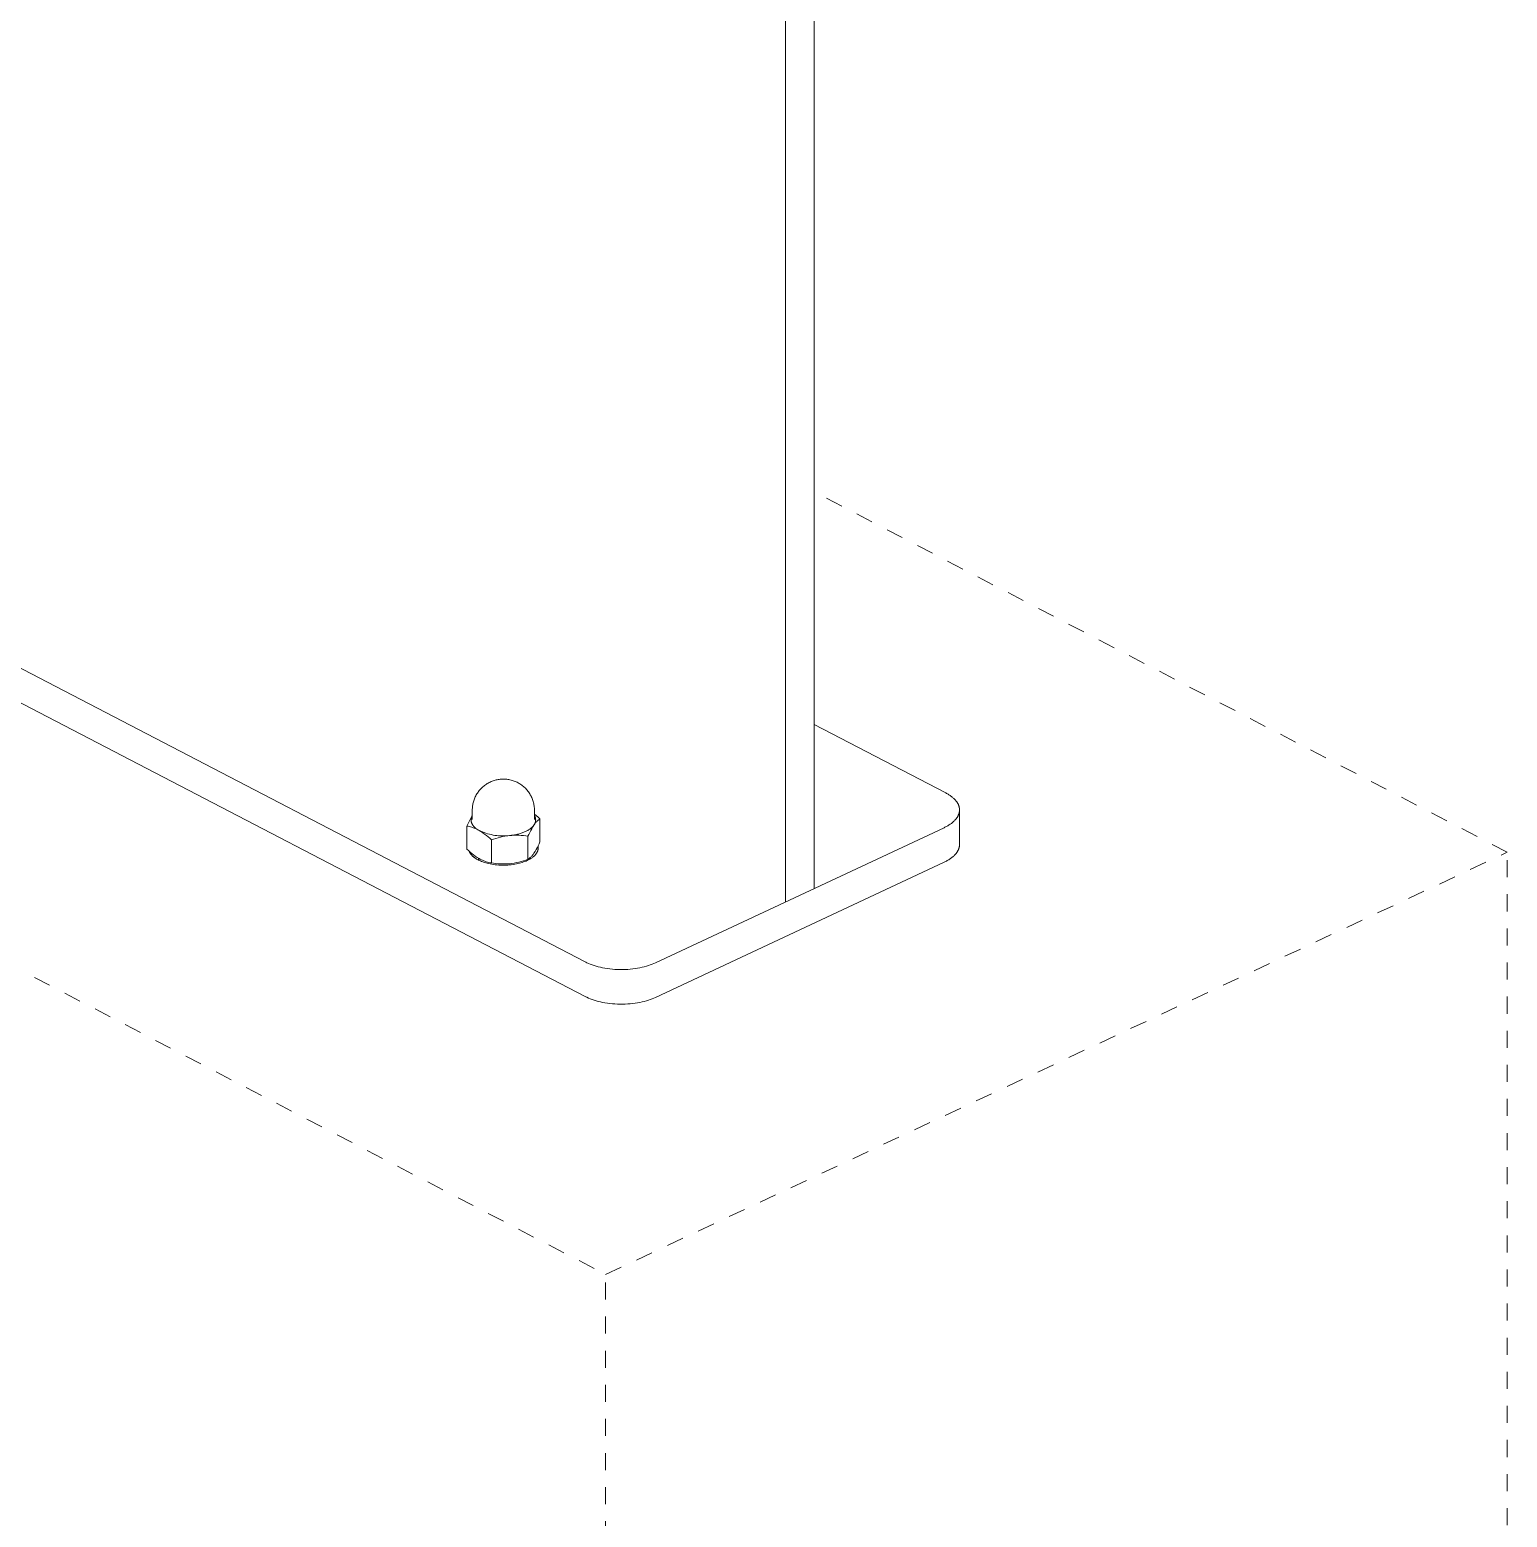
# Model space of a CAD drawing. Header units: inches. Extents: x -11 to 189, y -7 to 133.
# Drawn here: x 127.69 to 136.36, y 36.67 to 45.39 of the extents above; entities that cross this region are included whole.
import ezdxf

# ---------------------------------------------------------------- set-up
doc = ezdxf.new("R2010")
doc.units = ezdxf.units.IN
doc.linetypes.add('HIDDEN', pattern=[1.905, 1.27, -0.635])
doc.layers.add('ZANO_R', color=7, linetype='Continuous', lineweight=0)
doc.layers.add('ZANO_R_przerywana', color=250, linetype='HIDDEN', lineweight=0)

msp = doc.modelspace()

# ---------------------------------------------------------------- linework, layer by layer
at = {"layer": 'ZANO_R'}
for p, q in [((132.12466, 40.2743), (132.12466, 50.269)), ((132.2939, 49.58722), (132.2939, 40.35354)), ((122.31832, 44.41136), (130.95077, 39.92304)), ((130.95077, 39.7201), (122.31832, 44.20842)), ((133.06628, 40.91356), (132.2939, 41.31515)), ((130.31491, 40.90781), (130.31826, 40.91308)), ((130.31826, 40.91308), (130.32178, 40.91824)), ((130.32178, 40.91824), (130.32548, 40.92327)), ((130.32548, 40.92327), (130.32935, 40.92817)), ((130.32935, 40.92817), (130.33338, 40.93294)), ((130.33338, 40.93294), (130.33758, 40.93756)), ((130.33758, 40.93756), (130.34193, 40.94204)), ((130.34193, 40.94204), (130.34643, 40.94637)), ((130.34643, 40.94637), (130.35108, 40.95054)), ((130.35108, 40.95054), (130.35587, 40.95455)), ((130.35587, 40.95455), (130.36079, 40.95839)), ((130.36079, 40.95839), (130.36584, 40.96207)), ((130.36584, 40.96207), (130.37102, 40.96556)), ((130.37102, 40.96556), (130.37631, 40.96888)), ((130.37631, 40.96888), (130.38171, 40.97202)), ((130.38171, 40.97202), (130.38721, 40.97496)), ((130.38721, 40.97496), (130.39282, 40.97772)), ((130.39282, 40.97772), (130.39851, 40.98028)), ((130.39851, 40.98028), (130.40429, 40.98265)), ((130.40429, 40.98265), (130.41015, 40.98482)), ((130.41015, 40.98482), (130.41608, 40.98678)), ((130.41608, 40.98678), (130.42207, 40.98855)), ((130.42207, 40.98855), (130.42812, 40.9901)), ((130.42812, 40.9901), (130.43421, 40.99145)), ((130.43421, 40.99145), (130.44035, 40.99258)), ((130.44035, 40.99258), (130.44653, 40.99351)), ((130.44653, 40.99351), (130.45273, 40.99423)), ((130.45273, 40.99423), (130.45905, 40.99473)), ((130.45905, 40.99473), (130.46538, 40.99502)), ((130.46538, 40.99502), (130.47172, 40.99509)), ((130.47172, 40.99509), (130.47805, 40.99493)), ((130.47805, 40.99493), (130.48438, 40.99456)), ((130.48438, 40.99456), (130.49069, 40.99397)), ((130.49069, 40.99397), (130.49697, 40.99316)), ((130.49697, 40.99316), (130.50322, 40.99213)), ((130.50322, 40.99213), (130.50943, 40.99088)), ((130.50943, 40.99088), (130.5156, 40.98942)), ((130.5156, 40.98942), (130.52171, 40.98774)), ((130.52171, 40.98774), (130.52776, 40.98586)), ((130.52776, 40.98586), (130.53374, 40.98376)), ((130.53374, 40.98376), (130.53964, 40.98146)), ((130.53964, 40.98146), (130.54546, 40.97895)), ((130.54546, 40.97895), (130.55119, 40.97625)), ((130.55119, 40.97625), (130.55682, 40.97334)), ((130.55682, 40.97334), (130.56235, 40.97024)), ((130.56235, 40.97024), (130.56777, 40.96695)), ((130.56777, 40.96695), (130.57307, 40.96348)), ((130.57307, 40.96348), (130.57824, 40.95982)), ((130.57824, 40.95982), (130.58329, 40.95599)), ((130.58329, 40.95599), (130.58819, 40.95198)), ((130.58819, 40.95198), (130.59296, 40.94781)), ((130.59296, 40.94781), (130.59758, 40.94347)), ((130.59758, 40.94347), (130.60204, 40.93897)), ((130.60204, 40.93897), (130.60635, 40.93432)), ((130.60635, 40.93432), (130.61049, 40.92953)), ((130.61049, 40.92953), (130.61446, 40.92459)), ((130.61446, 40.92459), (130.61826, 40.91952)), ((130.61826, 40.91952), (130.62188, 40.91432)), ((130.62188, 40.91432), (130.62531, 40.90899)), ((133.06628, 40.91356), (133.07069, 40.91122)), ((130.28831, 40.81906), (130.28863, 40.82529)), ((130.28863, 40.82529), (130.28916, 40.83152)), ((130.28916, 40.83152), (130.28991, 40.83772)), ((130.28991, 40.83772), (130.29087, 40.84389)), ((130.29087, 40.84389), (130.29204, 40.85002)), ((130.29204, 40.85002), (130.29342, 40.85611)), ((130.29342, 40.85611), (130.295, 40.86215)), ((130.295, 40.86215), (130.2968, 40.86814)), ((130.2968, 40.86814), (130.29879, 40.87405)), ((130.29879, 40.87405), (130.30099, 40.8799)), ((130.30099, 40.8799), (130.30339, 40.88566)), ((130.30339, 40.88566), (130.30598, 40.89134)), ((130.30598, 40.89134), (130.30877, 40.89693)), ((130.30877, 40.89693), (130.31175, 40.90242)), ((130.31175, 40.90242), (130.31491, 40.90781)), ((130.62531, 40.90899), (130.62856, 40.90355)), ((130.62856, 40.90355), (130.63162, 40.898)), ((130.63162, 40.898), (130.63449, 40.89235)), ((130.63449, 40.89235), (130.63715, 40.8866)), ((130.63715, 40.8866), (130.63962, 40.88076)), ((130.63962, 40.88076), (130.64187, 40.87485)), ((130.64187, 40.87485), (130.64392, 40.86886)), ((130.64392, 40.86886), (130.64576, 40.86281)), ((130.64576, 40.86281), (130.64739, 40.85669)), ((130.64739, 40.85669), (130.64881, 40.85052)), ((130.64881, 40.85052), (130.65001, 40.84431)), ((130.65001, 40.84431), (130.651, 40.83805)), ((130.651, 40.83805), (130.65177, 40.83177)), ((130.65177, 40.83177), (130.65231, 40.82546)), ((130.65231, 40.82546), (130.65264, 40.81914)), ((133.07069, 40.91122), (133.07502, 40.90881)), ((133.07502, 40.90881), (133.07928, 40.90633)), ((133.07928, 40.90633), (133.08346, 40.90378)), ((133.08346, 40.90378), (133.08756, 40.90117)), ((133.08756, 40.90117), (133.09157, 40.89848)), ((133.09157, 40.89848), (133.09547, 40.89573)), ((133.09547, 40.89573), (133.09928, 40.89292)), ((133.09928, 40.89292), (133.10298, 40.89003)), ((133.10298, 40.89003), (133.10656, 40.88709)), ((133.10656, 40.88709), (133.11002, 40.88408)), ((133.11002, 40.88408), (133.11335, 40.88102)), ((133.11335, 40.88102), (133.11656, 40.87789)), ((133.11656, 40.87789), (133.11962, 40.87471)), ((133.11962, 40.87471), (133.12255, 40.87147)), ((133.12255, 40.87147), (133.12532, 40.86819)), ((133.12532, 40.86819), (133.12666, 40.86652)), ((133.12666, 40.86652), (133.12795, 40.86485)), ((133.12795, 40.86485), (133.1292, 40.86316)), ((133.1292, 40.86316), (133.13041, 40.86146)), ((133.13041, 40.86146), (133.13159, 40.85975)), ((133.13159, 40.85975), (133.13272, 40.85803)), ((133.13272, 40.85803), (133.13381, 40.8563)), ((133.13381, 40.8563), (133.13485, 40.85456)), ((133.13485, 40.85456), (133.13586, 40.8528)), ((133.13586, 40.8528), (133.13682, 40.85104)), ((133.13682, 40.85104), (133.13774, 40.84927)), ((133.13774, 40.84927), (133.13861, 40.84749)), ((133.13861, 40.84749), (133.13944, 40.84571)), ((133.13944, 40.84571), (133.14022, 40.84391)), ((133.14022, 40.84391), (133.14096, 40.84211)), ((133.14096, 40.84211), (133.14165, 40.8403)), ((133.14165, 40.8403), (133.1423, 40.83848)), ((133.1423, 40.83848), (133.1429, 40.83666)), ((133.1429, 40.83666), (133.14345, 40.83483)), ((133.14345, 40.83483), (133.14396, 40.833)), ((133.14396, 40.833), (133.14442, 40.83116)), ((133.14442, 40.83116), (133.14483, 40.82932)), ((133.14483, 40.82932), (133.14519, 40.82747)), ((133.14519, 40.82747), (133.1455, 40.82562)), ((133.1455, 40.82562), (133.14577, 40.82377)), ((130.25576, 40.72001), (130.2882, 40.78168)), ((130.28094, 40.75757), (130.28091, 40.75611)), ((130.28091, 40.75611), (130.28092, 40.75466)), ((130.28092, 40.75466), (130.28098, 40.7532)), ((130.28102, 40.75902), (130.28094, 40.75757)), ((130.28098, 40.7532), (130.28108, 40.75174)), ((130.28115, 40.76046), (130.28102, 40.75902)), ((130.28108, 40.75174), (130.28123, 40.75028)), ((130.28132, 40.7619), (130.28115, 40.76046)), ((130.28123, 40.75028), (130.28143, 40.74882)), ((130.28154, 40.76334), (130.28132, 40.7619)), ((130.28143, 40.74882), (130.28167, 40.74736)), ((130.2818, 40.76478), (130.28154, 40.76334)), ((130.28167, 40.74736), (130.28196, 40.74591)), ((130.2821, 40.7662), (130.2818, 40.76478)), ((130.28196, 40.74591), (130.28229, 40.74445)), ((130.28245, 40.76763), (130.2821, 40.7662)), ((130.28229, 40.74445), (130.28268, 40.74299)), ((130.28284, 40.76904), (130.28245, 40.76763)), ((130.28268, 40.74299), (130.2831, 40.74154)), ((130.28327, 40.77045), (130.28284, 40.76904)), ((130.2831, 40.74154), (130.28358, 40.74009)), ((130.28374, 40.77185), (130.28327, 40.77045)), ((130.28358, 40.74009), (130.2841, 40.73865)), ((130.28426, 40.77325), (130.28374, 40.77185)), ((130.2841, 40.73865), (130.28467, 40.73721)), ((130.28482, 40.77463), (130.28426, 40.77325)), ((130.28541, 40.77601), (130.28482, 40.77463)), ((130.28605, 40.77738), (130.28541, 40.77601)), ((130.28673, 40.77874), (130.28605, 40.77738)), ((130.28745, 40.78009), (130.28673, 40.77874)), ((130.2882, 40.78143), (130.28745, 40.78009)), ((130.2882, 40.81281), (130.28831, 40.81906)), ((130.2882, 40.75878), (130.2882, 40.81281)), ((130.65264, 40.81914), (130.65275, 40.81281)), ((130.65275, 40.81281), (130.65275, 40.75878)), ((130.65275, 40.79033), (130.66383, 40.7812)), ((130.65361, 40.77997), (130.65275, 40.78143)), ((130.65442, 40.77848), (130.65361, 40.77997)), ((130.65518, 40.77696), (130.65442, 40.77848)), ((130.65589, 40.77541), (130.65518, 40.77696)), ((130.65654, 40.77385), (130.65589, 40.77541)), ((130.65714, 40.77226), (130.65654, 40.77385)), ((130.65658, 40.7374), (130.65717, 40.73899)), ((130.65768, 40.77065), (130.65714, 40.77226)), ((130.65717, 40.73899), (130.65771, 40.7406)), ((130.6601, 40.73922), (130.6574, 40.73594)), ((130.65817, 40.76903), (130.65768, 40.77065)), ((130.65771, 40.7406), (130.6582, 40.74223)), ((130.6586, 40.76739), (130.65817, 40.76903)), ((130.6582, 40.74223), (130.65863, 40.74387)), ((130.65898, 40.76574), (130.6586, 40.76739)), ((130.65863, 40.74387), (130.659, 40.74552)), ((130.6593, 40.76407), (130.65898, 40.76574)), ((130.659, 40.74552), (130.65932, 40.74719)), ((130.65956, 40.76239), (130.6593, 40.76407)), ((130.65932, 40.74719), (130.65957, 40.74887)), ((130.65976, 40.76071), (130.65956, 40.76239)), ((130.65957, 40.74887), (130.65978, 40.75055)), ((130.65991, 40.75902), (130.65976, 40.76071)), ((130.65978, 40.75055), (130.65992, 40.75224)), ((130.66, 40.75733), (130.65991, 40.75902)), ((130.65992, 40.75224), (130.66, 40.75393)), ((130.66003, 40.75563), (130.66, 40.75733)), ((130.66, 40.75393), (130.66003, 40.75563)), ((130.66291, 40.74241), (130.6601, 40.73922)), ((130.66581, 40.74551), (130.66291, 40.74241)), ((130.66383, 40.7812), (130.67465, 40.77176)), ((130.66882, 40.74852), (130.66581, 40.74551)), ((130.67192, 40.75142), (130.66882, 40.74852)), ((130.67511, 40.75423), (130.67192, 40.75142)), ((130.67465, 40.77176), (130.68519, 40.76201)), ((130.67839, 40.75693), (130.67511, 40.75423)), ((130.68175, 40.75952), (130.67839, 40.75693)), ((130.68519, 40.76201), (130.68175, 40.75952)), ((130.68519, 40.76201), (130.68519, 40.62658)), ((133.10229, 40.73844), (133.09851, 40.73553)), ((133.10595, 40.74141), (133.10229, 40.73844)), ((133.10948, 40.74445), (133.10595, 40.74141)), ((133.11288, 40.74755), (133.10948, 40.74445)), ((133.11614, 40.75071), (133.11288, 40.74755)), ((133.11926, 40.75392), (133.11614, 40.75071)), ((133.12223, 40.75719), (133.11926, 40.75392)), ((133.12506, 40.7605), (133.12223, 40.75719)), ((133.12641, 40.76218), (133.12506, 40.7605)), ((133.12772, 40.76387), (133.12641, 40.76218)), ((133.12899, 40.76557), (133.12772, 40.76387)), ((133.13022, 40.76729), (133.12899, 40.76557)), ((133.13141, 40.76901), (133.13022, 40.76729)), ((133.13256, 40.77074), (133.13141, 40.76901)), ((133.13366, 40.77249), (133.13256, 40.77074)), ((133.13472, 40.77424), (133.13366, 40.77249)), ((133.13574, 40.776), (133.13472, 40.77424)), ((133.13671, 40.77778), (133.13574, 40.776)), ((133.13764, 40.77956), (133.13671, 40.77778)), ((133.13852, 40.78135), (133.13764, 40.77956)), ((133.13936, 40.78314), (133.13852, 40.78135)), ((133.14015, 40.78495), (133.13936, 40.78314)), ((133.1409, 40.78676), (133.14015, 40.78495)), ((133.1416, 40.78858), (133.1409, 40.78676)), ((133.14225, 40.7904), (133.1416, 40.78858)), ((133.14286, 40.79223), (133.14225, 40.7904)), ((133.14342, 40.79407), (133.14286, 40.79223)), ((133.14393, 40.79591), (133.14342, 40.79407)), ((133.14439, 40.79775), (133.14393, 40.79591)), ((133.1448, 40.7996), (133.14439, 40.79775)), ((133.14517, 40.80145), (133.1448, 40.7996)), ((133.14549, 40.8033), (133.14517, 40.80145)), ((133.14576, 40.80516), (133.14549, 40.8033)), ((133.14598, 40.80702), (133.14576, 40.80516)), ((133.14577, 40.82377), (133.14599, 40.82191)), ((133.14615, 40.80888), (133.14598, 40.80702)), ((133.14599, 40.82191), (133.14616, 40.82005)), ((133.14627, 40.81074), (133.14615, 40.80888)), ((133.14616, 40.82005), (133.14628, 40.81819)), ((133.14635, 40.81261), (133.14627, 40.81074)), ((133.14628, 40.81819), (133.14635, 40.81633)), ((133.14635, 40.81633), (133.14637, 40.81447)), ((133.14637, 40.81447), (133.14635, 40.81261)), ((133.14637, 40.81447), (133.14637, 40.61157)), ((130.25576, 40.58458), (130.25576, 40.72001)), ((130.26332, 40.71855), (130.25576, 40.72001)), ((130.27082, 40.71683), (130.26332, 40.71855)), ((130.27826, 40.71485), (130.27082, 40.71683)), ((130.28563, 40.71262), (130.27826, 40.71485)), ((130.28467, 40.73721), (130.28528, 40.73577)), ((130.28528, 40.73577), (130.28594, 40.73434)), ((130.29292, 40.71014), (130.28563, 40.71262)), ((130.28594, 40.73434), (130.28664, 40.73291)), ((130.28664, 40.73291), (130.28739, 40.73149)), ((130.28739, 40.73149), (130.28818, 40.73008)), ((130.28818, 40.73008), (130.28902, 40.72867)), ((130.28902, 40.72867), (130.2899, 40.72727)), ((130.2899, 40.72727), (130.29083, 40.72588)), ((130.29083, 40.72588), (130.29179, 40.7245)), ((130.29179, 40.7245), (130.2928, 40.72313)), ((130.2928, 40.72313), (130.29385, 40.72176)), ((130.30012, 40.70742), (130.29292, 40.71014)), ((130.29385, 40.72176), (130.29495, 40.72041)), ((130.29495, 40.72041), (130.29608, 40.71907)), ((130.29608, 40.71907), (130.29726, 40.71774)), ((130.29726, 40.71774), (130.29847, 40.71642)), ((130.29847, 40.71642), (130.29972, 40.71511)), ((130.29972, 40.71511), (130.30102, 40.71382)), ((130.30722, 40.70445), (130.30012, 40.70742)), ((130.30102, 40.71382), (130.30234, 40.71253)), ((130.30234, 40.71253), (130.30371, 40.71126)), ((130.30371, 40.71126), (130.30511, 40.71001)), ((130.30511, 40.71001), (130.30655, 40.70876)), ((130.30655, 40.70876), (130.30953, 40.70632)), ((130.31422, 40.70124), (130.30722, 40.70445)), ((130.30953, 40.70632), (130.31263, 40.70394)), ((130.31263, 40.70394), (130.31587, 40.70161)), ((130.32111, 40.69779), (130.31422, 40.70124)), ((130.31587, 40.70161), (130.31922, 40.69936)), ((130.31922, 40.69936), (130.32268, 40.69716)), ((130.32787, 40.69411), (130.32111, 40.69779)), ((130.32268, 40.69716), (130.32625, 40.69504)), ((130.32787, 40.69411), (130.33771, 40.68953)), ((130.33896, 40.6873), (130.32787, 40.69411)), ((130.33771, 40.68953), (130.34769, 40.68529)), ((130.34981, 40.68011), (130.33896, 40.6873)), ((130.34769, 40.68529), (130.35782, 40.68138)), ((130.36041, 40.67254), (130.34981, 40.68011)), ((130.35782, 40.68138), (130.36807, 40.67782)), ((130.37073, 40.66462), (130.36041, 40.67254)), ((130.36807, 40.67782), (130.37843, 40.6746)), ((130.38078, 40.65634), (130.37073, 40.66462)), ((130.37843, 40.6746), (130.3889, 40.67173)), ((130.39053, 40.64772), (130.38078, 40.65634)), ((130.3889, 40.67173), (130.39945, 40.66922)), ((130.39945, 40.66922), (130.41009, 40.66706)), ((130.41009, 40.66706), (130.42079, 40.66527)), ((130.42079, 40.66527), (130.43155, 40.66383)), ((130.43948, 40.6513), (130.42619, 40.64753)), ((130.43155, 40.66383), (130.44235, 40.66276)), ((130.45288, 40.65467), (130.43948, 40.6513)), ((130.44235, 40.66276), (130.45317, 40.66205)), ((130.46638, 40.65762), (130.45288, 40.65467)), ((130.45317, 40.66205), (130.46402, 40.66171)), ((130.46402, 40.66171), (130.47487, 40.66173)), ((130.47997, 40.66016), (130.46638, 40.65762)), ((130.47487, 40.66173), (130.48572, 40.66212)), ((130.49362, 40.66229), (130.47997, 40.66016)), ((130.48572, 40.66212), (130.49654, 40.66287)), ((130.50734, 40.66399), (130.49362, 40.66229)), ((130.49654, 40.66287), (130.50734, 40.66399)), ((130.50734, 40.66399), (130.51897, 40.66532)), ((130.52077, 40.66498), (130.50734, 40.66399)), ((130.51897, 40.66532), (130.53058, 40.66703)), ((130.53422, 40.66553), (130.52077, 40.66498)), ((130.53058, 40.66703), (130.53636, 40.66803)), ((130.54769, 40.66565), (130.53422, 40.66553)), ((130.53636, 40.66803), (130.5421, 40.66914)), ((130.5421, 40.66914), (130.54779, 40.67034)), ((130.56115, 40.66534), (130.54769, 40.66565)), ((130.54779, 40.67034), (130.55343, 40.67163)), ((130.55343, 40.67163), (130.559, 40.67303)), ((130.559, 40.67303), (130.5645, 40.67452)), ((130.5746, 40.6646), (130.56115, 40.66534)), ((130.5645, 40.67452), (130.56992, 40.67611)), ((130.56992, 40.67611), (130.57524, 40.67778)), ((130.58801, 40.66342), (130.5746, 40.6646)), ((130.57524, 40.67778), (130.58045, 40.67955)), ((130.58045, 40.67955), (130.58555, 40.68141)), ((130.58555, 40.68141), (130.59053, 40.68335)), ((130.60138, 40.6618), (130.58801, 40.66342)), ((130.59053, 40.68335), (130.59537, 40.68537)), ((130.59537, 40.68537), (130.60008, 40.68748)), ((130.60008, 40.68748), (130.60464, 40.68965)), ((130.61469, 40.65976), (130.60138, 40.6618)), ((130.60464, 40.68965), (130.60904, 40.6919)), ((130.60904, 40.6919), (130.61328, 40.69422)), ((130.61328, 40.69422), (130.61735, 40.6966)), ((130.61975, 40.67115), (130.61469, 40.65976)), ((130.61469, 40.52433), (130.61469, 40.65976)), ((130.61735, 40.6966), (130.62125, 40.69904)), ((130.62515, 40.68239), (130.61975, 40.67115)), ((130.62125, 40.69904), (130.62497, 40.70153)), ((130.62497, 40.70153), (130.62851, 40.70408)), ((130.63087, 40.69346), (130.62515, 40.68239)), ((130.62851, 40.70408), (130.63021, 40.70536)), ((130.63021, 40.70536), (130.63186, 40.70666)), ((130.63691, 40.70437), (130.63087, 40.69346)), ((130.63186, 40.70666), (130.63346, 40.70797)), ((130.63346, 40.70797), (130.63502, 40.70929)), ((130.63502, 40.70929), (130.63653, 40.71062)), ((130.63653, 40.71062), (130.63799, 40.71195)), ((130.64327, 40.71509), (130.63691, 40.70437)), ((130.63799, 40.71195), (130.6394, 40.71329)), ((130.6394, 40.71329), (130.64077, 40.71464)), ((130.64077, 40.71464), (130.64209, 40.716)), ((130.64209, 40.716), (130.64335, 40.71736)), ((130.64994, 40.72561), (130.64327, 40.71509)), ((130.64335, 40.71736), (130.64457, 40.71873)), ((130.64457, 40.71873), (130.64574, 40.7201)), ((130.64574, 40.7201), (130.64687, 40.72147)), ((130.64687, 40.72147), (130.64794, 40.72285)), ((130.64794, 40.72285), (130.64897, 40.72423)), ((130.64897, 40.72423), (130.64994, 40.72561)), ((130.65232, 40.72914), (130.64994, 40.72561)), ((130.64994, 40.72561), (130.65095, 40.72698)), ((130.65095, 40.72698), (130.6519, 40.72838)), ((130.6519, 40.72838), (130.65281, 40.72982)), ((130.6548, 40.73258), (130.65232, 40.72914)), ((130.65281, 40.72982), (130.65367, 40.73128)), ((130.65367, 40.73128), (130.65447, 40.73277)), ((130.65447, 40.73277), (130.65523, 40.73429)), ((130.6574, 40.73594), (130.6548, 40.73258)), ((130.65523, 40.73429), (130.65593, 40.73584)), ((130.65593, 40.73584), (130.65658, 40.7374)), ((131.36308, 39.91771), (133.05549, 40.71013)), ((133.06013, 40.71235), (133.05549, 40.71013)), ((133.06472, 40.71465), (133.06013, 40.71235)), ((133.06924, 40.71702), (133.06472, 40.71465)), ((133.07368, 40.71945), (133.06924, 40.71702)), ((133.07805, 40.72196), (133.07368, 40.71945)), ((133.08233, 40.72454), (133.07805, 40.72196)), ((133.08653, 40.72718), (133.08233, 40.72454)), ((133.09063, 40.7299), (133.08653, 40.72718)), ((133.09462, 40.73268), (133.09063, 40.7299)), ((133.09851, 40.73553), (133.09462, 40.73268)), ((130.25576, 40.58458), (130.26521, 40.57562)), ((130.26521, 40.57562), (130.27496, 40.567)), ((130.27094, 40.56955), (130.27017, 40.5714)), ((130.27178, 40.56772), (130.27094, 40.56955)), ((130.27269, 40.5659), (130.27178, 40.56772)), ((130.27366, 40.56409), (130.27269, 40.5659)), ((130.2747, 40.56229), (130.27366, 40.56409)), ((130.27496, 40.567), (130.28501, 40.55872)), ((130.39998, 40.63876), (130.39053, 40.64772)), ((130.41301, 40.64334), (130.39998, 40.63876)), ((130.39998, 40.50333), (130.39998, 40.63876)), ((130.42619, 40.64753), (130.41301, 40.64334)), ((130.64994, 40.56073), (130.65662, 40.57125)), ((130.65662, 40.57125), (130.66298, 40.58197)), ((130.66298, 40.58197), (130.66902, 40.59287)), ((130.66739, 40.56426), (130.66657, 40.56282)), ((130.66816, 40.5657), (130.66739, 40.56426)), ((130.6689, 40.56715), (130.66816, 40.5657)), ((130.66959, 40.56861), (130.6689, 40.56715)), ((130.66902, 40.59287), (130.67474, 40.60395)), ((130.67024, 40.57008), (130.66959, 40.56861)), ((130.67085, 40.57155), (130.67024, 40.57008)), ((130.67141, 40.57303), (130.67085, 40.57155)), ((130.67193, 40.57451), (130.67141, 40.57303)), ((130.6724, 40.576), (130.67193, 40.57451)), ((130.67283, 40.5775), (130.6724, 40.576)), ((130.67321, 40.579), (130.67283, 40.5775)), ((130.67355, 40.5805), (130.67321, 40.579)), ((130.67345, 40.60164), (130.67376, 40.60014)), ((130.67384, 40.58201), (130.67355, 40.5805)), ((130.67376, 40.60014), (130.67402, 40.59863)), ((130.67409, 40.58351), (130.67384, 40.58201)), ((130.67402, 40.59863), (130.67423, 40.59712)), ((130.67429, 40.58502), (130.67409, 40.58351)), ((130.67423, 40.59712), (130.6744, 40.59561)), ((130.67444, 40.58654), (130.67429, 40.58502)), ((130.6744, 40.59561), (130.67452, 40.5941)), ((130.67455, 40.58805), (130.67444, 40.58654)), ((130.67452, 40.5941), (130.6746, 40.59259)), ((130.67461, 40.58956), (130.67455, 40.58805)), ((130.6746, 40.59259), (130.67463, 40.59108)), ((130.67463, 40.59108), (130.67461, 40.58956)), ((130.67474, 40.60395), (130.68013, 40.61519)), ((130.68013, 40.61519), (130.68519, 40.62658)), ((133.13049, 40.56472), (133.12923, 40.56295)), ((133.1317, 40.5665), (133.13049, 40.56472)), ((133.13287, 40.56829), (133.1317, 40.5665)), ((133.134, 40.5701), (133.13287, 40.56829)), ((133.13508, 40.57191), (133.134, 40.5701)), ((133.13611, 40.57373), (133.13508, 40.57191)), ((133.13709, 40.57556), (133.13611, 40.57373)), ((133.13803, 40.5774), (133.13709, 40.57556)), ((133.13892, 40.57925), (133.13803, 40.5774)), ((133.13976, 40.58111), (133.13892, 40.57925)), ((133.14056, 40.58297), (133.13976, 40.58111)), ((133.1413, 40.58484), (133.14056, 40.58297)), ((133.14199, 40.58672), (133.1413, 40.58484)), ((133.14264, 40.58861), (133.14199, 40.58672)), ((133.14323, 40.5905), (133.14264, 40.58861)), ((133.14377, 40.59239), (133.14323, 40.5905)), ((133.14426, 40.59429), (133.14377, 40.59239)), ((133.14471, 40.5962), (133.14426, 40.59429)), ((133.1451, 40.59811), (133.14471, 40.5962)), ((133.14543, 40.60002), (133.1451, 40.59811)), ((133.14572, 40.60193), (133.14543, 40.60002)), ((133.14595, 40.60385), (133.14572, 40.60193)), ((133.14614, 40.60577), (133.14595, 40.60385)), ((133.14627, 40.60769), (133.14614, 40.60577)), ((133.14635, 40.60961), (133.14627, 40.60769)), ((133.14637, 40.61153), (133.14635, 40.60961)), ((130.27581, 40.56051), (130.2747, 40.56229)), ((130.27697, 40.55875), (130.27581, 40.56051)), ((130.2782, 40.557), (130.27697, 40.55875)), ((130.27949, 40.55527), (130.2782, 40.557)), ((130.28083, 40.55356), (130.27949, 40.55527)), ((130.28224, 40.55186), (130.28083, 40.55356)), ((130.2837, 40.55019), (130.28224, 40.55186)), ((130.28521, 40.54854), (130.2837, 40.55019)), ((130.28501, 40.55872), (130.29533, 40.55079)), ((130.28678, 40.5469), (130.28521, 40.54854)), ((130.2884, 40.54529), (130.28678, 40.5469)), ((130.29007, 40.5437), (130.2884, 40.54529)), ((130.29179, 40.54213), (130.29007, 40.5437)), ((130.29356, 40.54058), (130.29179, 40.54213)), ((130.29538, 40.53906), (130.29356, 40.54058)), ((130.29533, 40.55079), (130.30593, 40.54323)), ((130.29723, 40.53756), (130.29538, 40.53906)), ((130.29913, 40.53609), (130.29723, 40.53756)), ((130.30107, 40.53464), (130.29913, 40.53609)), ((130.30507, 40.53181), (130.30107, 40.53464)), ((130.30922, 40.52908), (130.30507, 40.53181)), ((130.30593, 40.54323), (130.31678, 40.53604)), ((130.31349, 40.52645), (130.30922, 40.52908)), ((130.31789, 40.52393), (130.31349, 40.52645)), ((130.31678, 40.53604), (130.32787, 40.52923)), ((130.32239, 40.52151), (130.31789, 40.52393)), ((130.33294, 40.52645), (130.32239, 40.52151)), ((130.32555, 40.51991), (130.32239, 40.52151)), ((130.32465, 40.52035), (130.32465, 40.53107)), ((130.3288, 40.51832), (130.32555, 40.51991)), ((130.32787, 40.52923), (130.33463, 40.52555)), ((130.33562, 40.51523), (130.3288, 40.51832)), ((130.33463, 40.52555), (130.34152, 40.5221)), ((130.34283, 40.51224), (130.33562, 40.51523)), ((130.34152, 40.5221), (130.34851, 40.51889)), ((130.35043, 40.50938), (130.34283, 40.51224)), ((130.34851, 40.51889), (130.35562, 40.51592)), ((130.35842, 40.50665), (130.35043, 40.50938)), ((130.35562, 40.51592), (130.36282, 40.5132)), ((130.36677, 40.50408), (130.35842, 40.50665)), ((130.36282, 40.5132), (130.3701, 40.51072)), ((130.37548, 40.50169), (130.36677, 40.50408)), ((130.3701, 40.51072), (130.37747, 40.50849)), ((130.38452, 40.49949), (130.37548, 40.50169)), ((130.37747, 40.50849), (130.38492, 40.50651)), ((130.39386, 40.49748), (130.38452, 40.49949)), ((130.38492, 40.50651), (130.39242, 40.50479)), ((130.39242, 40.50479), (130.39998, 40.50333)), ((130.40348, 40.4957), (130.39386, 40.49748)), ((130.39998, 40.50333), (130.41329, 40.50129)), ((130.41335, 40.49415), (130.40348, 40.4957)), ((130.41329, 40.50129), (130.42666, 40.49967)), ((130.42343, 40.49283), (130.41335, 40.49415)), ((130.43369, 40.49177), (130.42343, 40.49283)), ((130.42666, 40.49967), (130.44007, 40.49849)), ((130.44408, 40.49097), (130.43369, 40.49177)), ((130.44007, 40.49849), (130.45352, 40.49775)), ((130.45458, 40.49043), (130.44408, 40.49097)), ((130.45352, 40.49775), (130.46698, 40.49743)), ((130.46513, 40.49016), (130.45458, 40.49043)), ((130.4757, 40.49015), (130.46513, 40.49016)), ((130.46698, 40.49743), (130.48045, 40.49756)), ((130.48624, 40.49042), (130.4757, 40.49015)), ((130.48045, 40.49756), (130.49391, 40.49811)), ((130.49671, 40.49096), (130.48624, 40.49042)), ((130.49391, 40.49811), (130.50734, 40.4991)), ((130.50706, 40.49175), (130.49671, 40.49096)), ((130.51727, 40.4928), (130.50706, 40.49175)), ((130.50734, 40.4991), (130.52105, 40.50081)), ((130.52729, 40.4941), (130.51727, 40.4928)), ((130.52105, 40.50081), (130.5347, 40.50293)), ((130.53709, 40.49563), (130.52729, 40.4941)), ((130.5347, 40.50293), (130.54829, 40.50547)), ((130.54663, 40.49739), (130.53709, 40.49563)), ((130.55589, 40.49936), (130.54663, 40.49739)), ((130.54829, 40.50547), (130.56179, 40.50843)), ((130.56483, 40.50153), (130.55589, 40.49936)), ((130.56179, 40.50843), (130.57519, 40.51179)), ((130.57345, 40.50387), (130.56483, 40.50153)), ((130.58171, 40.50639), (130.57345, 40.50387)), ((130.57519, 40.51179), (130.58849, 40.51557)), ((130.58961, 40.50905), (130.58171, 40.50639)), ((130.58849, 40.51557), (130.60166, 40.51975)), ((130.59713, 40.51185), (130.58961, 40.50905)), ((130.60426, 40.51477), (130.59713, 40.51185)), ((130.60166, 40.51975), (130.61469, 40.52433)), ((130.611, 40.51778), (130.60426, 40.51477)), ((130.611, 40.51778), (130.60491, 40.52095)), ((130.61478, 40.5196), (130.611, 40.51778)), ((130.61469, 40.52433), (130.61814, 40.52681)), ((130.61849, 40.52148), (130.61478, 40.5196)), ((130.6163, 40.52543), (130.6163, 40.52035)), ((130.61814, 40.52681), (130.6215, 40.52941)), ((130.62214, 40.52342), (130.61849, 40.52148)), ((130.6215, 40.52941), (130.62478, 40.53211)), ((130.62572, 40.52544), (130.62214, 40.52342)), ((130.62478, 40.53211), (130.62797, 40.53492)), ((130.62922, 40.52752), (130.62572, 40.52544)), ((130.62797, 40.53492), (130.63107, 40.53782)), ((130.63264, 40.52966), (130.62922, 40.52752)), ((130.63107, 40.53782), (130.63408, 40.54083)), ((130.63597, 40.53187), (130.63264, 40.52966)), ((130.63408, 40.54083), (130.63698, 40.54392)), ((130.6392, 40.53414), (130.63597, 40.53187)), ((130.63698, 40.54392), (130.63979, 40.54712)), ((130.64233, 40.53648), (130.6392, 40.53414)), ((130.63979, 40.54712), (130.64249, 40.55039)), ((130.64535, 40.53887), (130.64233, 40.53648)), ((130.64249, 40.55039), (130.64508, 40.55376)), ((130.64508, 40.55376), (130.64757, 40.5572)), ((130.64825, 40.54133), (130.64535, 40.53887)), ((130.64757, 40.5572), (130.64994, 40.56073)), ((130.65103, 40.54384), (130.64825, 40.54133)), ((130.65237, 40.54512), (130.65103, 40.54384)), ((130.65368, 40.54641), (130.65237, 40.54512)), ((130.65496, 40.54771), (130.65368, 40.54641)), ((130.6562, 40.54903), (130.65496, 40.54771)), ((130.6574, 40.55035), (130.6562, 40.54903)), ((130.65857, 40.5517), (130.6574, 40.55035)), ((130.65971, 40.55305), (130.65857, 40.5517)), ((130.6608, 40.55441), (130.65971, 40.55305)), ((130.66186, 40.55579), (130.6608, 40.55441)), ((130.66288, 40.55718), (130.66186, 40.55579)), ((130.66386, 40.55857), (130.66288, 40.55718)), ((130.6648, 40.55998), (130.66386, 40.55857)), ((130.66571, 40.5614), (130.6648, 40.55998)), ((130.66657, 40.56282), (130.66571, 40.5614)), ((133.05549, 40.50719), (131.36308, 39.71477)), ((133.06028, 40.50949), (133.05549, 40.50719)), ((133.065, 40.51186), (133.06028, 40.50949)), ((133.06966, 40.5143), (133.065, 40.51186)), ((133.07423, 40.51682), (133.06966, 40.5143)), ((133.07873, 40.51942), (133.07423, 40.51682)), ((133.08313, 40.52209), (133.07873, 40.51942)), ((133.08743, 40.52483), (133.08313, 40.52209)), ((133.09164, 40.52765), (133.08743, 40.52483)), ((133.09573, 40.53053), (133.09164, 40.52765)), ((133.09971, 40.53349), (133.09573, 40.53053)), ((133.10356, 40.53652), (133.09971, 40.53349)), ((133.10728, 40.53961), (133.10356, 40.53652)), ((133.11087, 40.54277), (133.10728, 40.53961)), ((133.11432, 40.54599), (133.11087, 40.54277)), ((133.11762, 40.54927), (133.11432, 40.54599)), ((133.12077, 40.55261), (133.11762, 40.54927)), ((133.12228, 40.5543), (133.12077, 40.55261)), ((133.12375, 40.556), (133.12228, 40.5543)), ((133.12518, 40.55772), (133.12375, 40.556)), ((133.12657, 40.55945), (133.12518, 40.55772)), ((133.12792, 40.5612), (133.12657, 40.55945)), ((133.12923, 40.56295), (133.12792, 40.5612)), ((130.95528, 39.92074), (130.95077, 39.92304)), ((130.95993, 39.91848), (130.95528, 39.92074)), ((130.96966, 39.91406), (130.95993, 39.91848)), ((130.97997, 39.90979), (130.96966, 39.91406)), ((130.99083, 39.9057), (130.97997, 39.90979)), ((131.00224, 39.90181), (130.99083, 39.9057)), ((131.01418, 39.89814), (131.00224, 39.90181)), ((131.02661, 39.89472), (131.01418, 39.89814)), ((131.03952, 39.89157), (131.02661, 39.89472)), ((131.05287, 39.88871), (131.03952, 39.89157)), ((131.06661, 39.88616), (131.05287, 39.88871)), ((131.08071, 39.88394), (131.06661, 39.88616)), ((131.09511, 39.88206), (131.08071, 39.88394)), ((131.10976, 39.88055), (131.09511, 39.88206)), ((131.12462, 39.8794), (131.10976, 39.88055)), ((131.13961, 39.87863), (131.12462, 39.8794)), ((131.15469, 39.87824), (131.13961, 39.87863)), ((131.16978, 39.87824), (131.15469, 39.87824)), ((131.18484, 39.87862), (131.16978, 39.87824)), ((131.19979, 39.87938), (131.18484, 39.87862)), ((131.21459, 39.88052), (131.19979, 39.87938)), ((131.22917, 39.88202), (131.21459, 39.88052)), ((131.24348, 39.88388), (131.22917, 39.88202)), ((131.25748, 39.88607), (131.24348, 39.88388)), ((131.27111, 39.88858), (131.25748, 39.88607)), ((131.28433, 39.89139), (131.27111, 39.88858)), ((131.29712, 39.89448), (131.28433, 39.89139)), ((131.30942, 39.89784), (131.29712, 39.89448)), ((131.32123, 39.90143), (131.30942, 39.89784)), ((131.33251, 39.90523), (131.32123, 39.90143)), ((131.34325, 39.90923), (131.33251, 39.90523)), ((131.35345, 39.9134), (131.34325, 39.90923)), ((131.36308, 39.91771), (131.35345, 39.9134)), ((130.95528, 39.71781), (130.95077, 39.7201)), ((130.95993, 39.71554), (130.95528, 39.71781)), ((130.96966, 39.71112), (130.95993, 39.71554)), ((130.97997, 39.70685), (130.96966, 39.71112)), ((130.99083, 39.70276), (130.97997, 39.70685)), ((131.00224, 39.69887), (130.99083, 39.70276)), ((131.01418, 39.6952), (131.00224, 39.69887)), ((131.02661, 39.69178), (131.01418, 39.6952)), ((131.03952, 39.68863), (131.02661, 39.69178)), ((131.29712, 39.69155), (131.28433, 39.68845)), ((131.30942, 39.6949), (131.29712, 39.69155)), ((131.32123, 39.69849), (131.30942, 39.6949)), ((131.33251, 39.7023), (131.32123, 39.69849)), ((131.34325, 39.70629), (131.33251, 39.7023)), ((131.35345, 39.71046), (131.34325, 39.70629)), ((131.36308, 39.71477), (131.35345, 39.71046)), ((131.05287, 39.68577), (131.03952, 39.68863)), ((131.06661, 39.68322), (131.05287, 39.68577)), ((131.08071, 39.681), (131.06661, 39.68322)), ((131.09511, 39.67913), (131.08071, 39.681)), ((131.10976, 39.67761), (131.09511, 39.67913)), ((131.12462, 39.67646), (131.10976, 39.67761)), ((131.13961, 39.67569), (131.12462, 39.67646)), ((131.15469, 39.6753), (131.13961, 39.67569)), ((131.16978, 39.6753), (131.15469, 39.6753)), ((131.18484, 39.67568), (131.16978, 39.6753)), ((131.19979, 39.67645), (131.18484, 39.67568)), ((131.21459, 39.67758), (131.19979, 39.67645)), ((131.22917, 39.67908), (131.21459, 39.67758)), ((131.24348, 39.68094), (131.22917, 39.67908)), ((131.25748, 39.68313), (131.24348, 39.68094)), ((131.27111, 39.68564), (131.25748, 39.68313)), ((131.28433, 39.68845), (131.27111, 39.68564))]:
    msp.add_line(p, q, dxfattribs=at)
at = {"layer": 'ZANO_R_przerywana', "ltscale": 0.05}
for p, q in [((119.02528, 44.35276), (131.07055, 38.08998)), ((136.35933, 40.56629), (132.2939, 42.68006)), ((131.07055, 38.08998), (136.35933, 40.56629)), ((136.35933, 30.41939), (136.35933, 40.56629)), ((131.07055, 27.94307), (131.07055, 38.08998))]:
    msp.add_line(p, q, dxfattribs=at)

doc.saveas('drawing.dxf')
